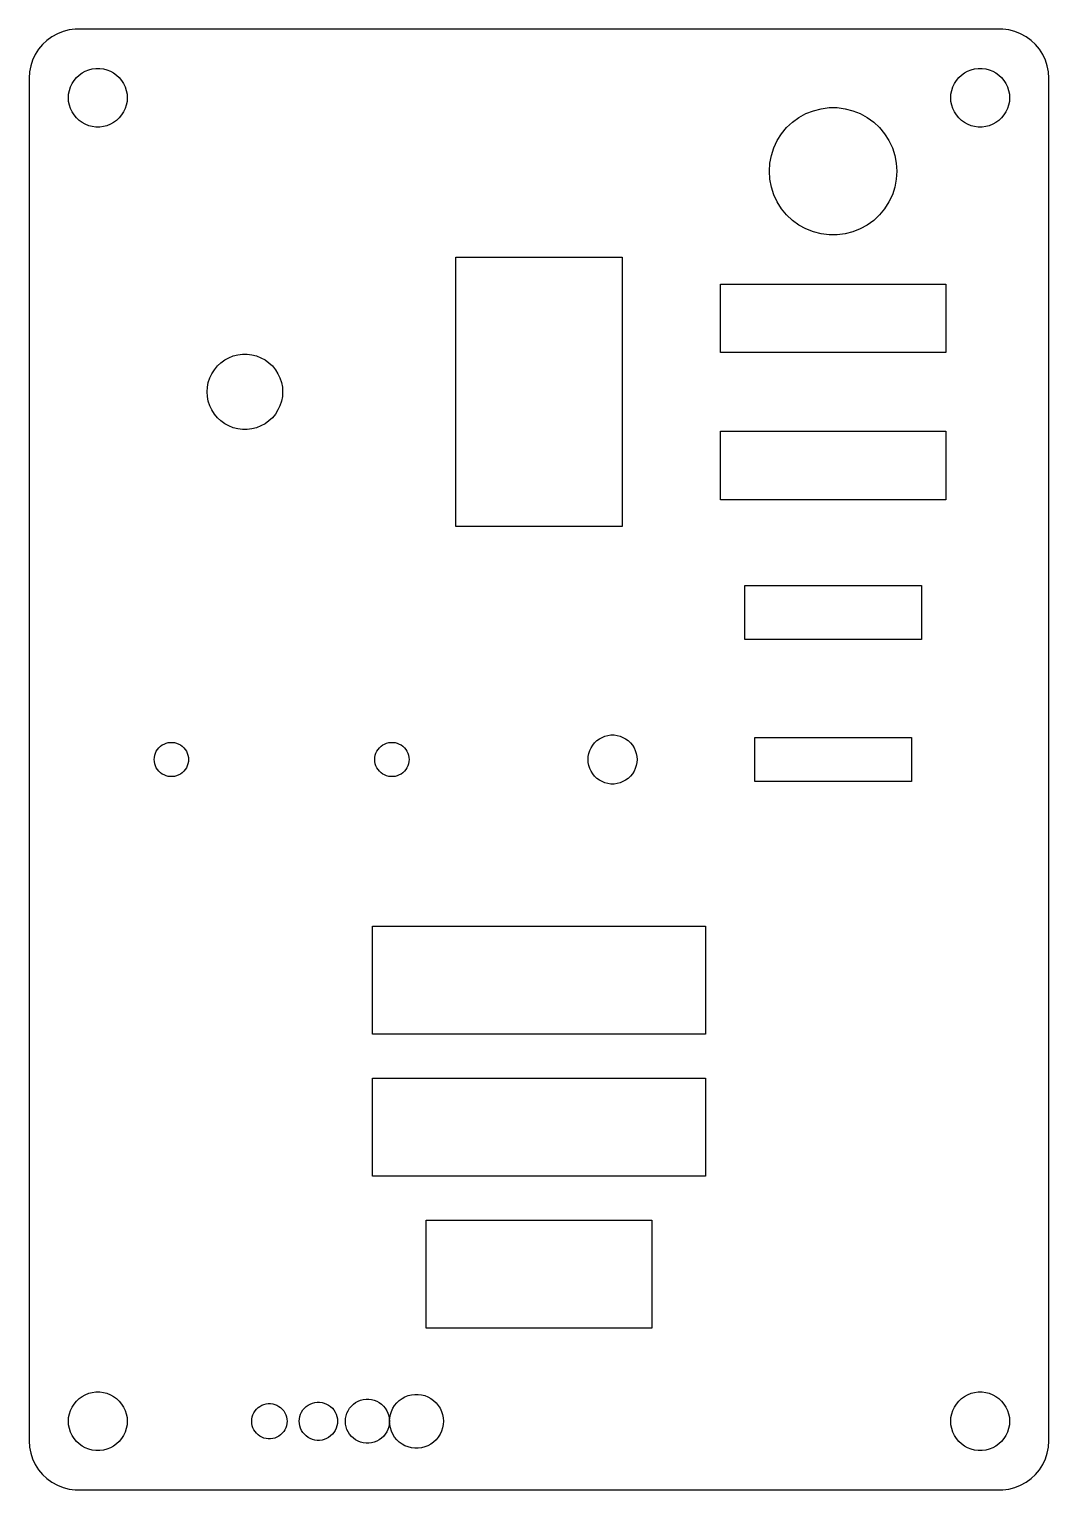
# Model space of a CAD drawing. Header units: metres. Extents: x -52 to 52, y -74 to 3413.
# Drawn here: x -52 to 52, y 1197.5 to 1346.5 of the extents above; entities that cross this region are included whole.
import ezdxf

# ---------------------------------------------------------------- set-up
doc = ezdxf.new("R2010")
doc.units = ezdxf.units.M

msp = doc.modelspace()

# ---------------------------------------------------------------- linework, layer by layer
for p, q in [((-50.1871, 1345.35), (-50.6448, 1344.92)), ((-49.6791, 1345.72), (-50.1871, 1345.35)), ((-49.1289, 1346.02), (-49.6791, 1345.72)), ((-48.5451, 1346.26), (-49.1289, 1346.02)), ((-47.9369, 1346.41), (-48.5451, 1346.26)), ((-47.3139, 1346.49), (-47.9369, 1346.41)), ((47.3139, 1346.49), (-47.3139, 1346.49)), ((47.9369, 1346.41), (47.3139, 1346.49)), ((48.5451, 1346.26), (47.9369, 1346.41)), ((49.1289, 1346.02), (48.5451, 1346.26)), ((49.6791, 1345.72), (49.1289, 1346.02)), ((50.1871, 1345.35), (49.6791, 1345.72)), ((50.6448, 1344.92), (50.1871, 1345.35)), ((-51.3815, 1343.91), (-51.6489, 1343.34)), ((-51.0451, 1344.44), (-51.3815, 1343.91)), ((-50.6448, 1344.92), (-51.0451, 1344.44)), ((51.0451, 1344.44), (50.6448, 1344.92)), ((51.3815, 1343.91), (51.0451, 1344.44)), ((51.6489, 1343.34), (51.3815, 1343.91)), ((-51.8429, 1342.74), (-51.9606, 1342.13)), ((-51.6489, 1343.34), (-51.8429, 1342.74)), ((-46.2773, 1342.21), (-45.927, 1342.35)), ((-45.927, 1342.35), (-45.5621, 1342.45)), ((-45.5621, 1342.45), (-45.1884, 1342.49)), ((-45.1884, 1342.49), (-44.8116, 1342.49)), ((-44.8116, 1342.49), (-44.4379, 1342.45)), ((-44.4379, 1342.45), (-44.0729, 1342.35)), ((-44.0729, 1342.35), (-43.7227, 1342.21)), ((43.7227, 1342.21), (44.0729, 1342.35)), ((44.0729, 1342.35), (44.4379, 1342.45)), ((44.4379, 1342.45), (44.8116, 1342.49)), ((44.8116, 1342.49), (45.1884, 1342.49)), ((45.1884, 1342.49), (45.5621, 1342.45)), ((45.5621, 1342.45), (45.927, 1342.35)), ((45.927, 1342.35), (46.2773, 1342.21)), ((51.8429, 1342.74), (51.6489, 1343.34)), ((51.9606, 1342.13), (51.8429, 1342.74)), ((-51.9606, 1342.13), (-52, 1341.5)), ((-52, 1341.5), (-52, 1202.5)), ((-47.7893, 1340.6), (-47.6289, 1340.95)), ((-47.6289, 1340.95), (-47.427, 1341.26)), ((-47.427, 1341.26), (-47.1869, 1341.55)), ((-47.1869, 1341.55), (-46.9123, 1341.81)), ((-46.9123, 1341.81), (-46.6075, 1342.03)), ((-46.6075, 1342.03), (-46.2773, 1342.21)), ((-43.7227, 1342.21), (-43.3925, 1342.03)), ((-43.3925, 1342.03), (-43.0877, 1341.81)), ((-43.0877, 1341.81), (-42.8131, 1341.55)), ((-42.8131, 1341.55), (-42.5729, 1341.26)), ((-42.5729, 1341.26), (-42.3711, 1340.95)), ((-42.3711, 1340.95), (-42.2107, 1340.6)), ((42.2107, 1340.6), (42.3711, 1340.95)), ((42.3711, 1340.95), (42.5729, 1341.26)), ((42.5729, 1341.26), (42.8131, 1341.55)), ((42.8131, 1341.55), (43.0877, 1341.81)), ((43.0877, 1341.81), (43.3925, 1342.03)), ((43.3925, 1342.03), (43.7227, 1342.21)), ((46.2773, 1342.21), (46.6075, 1342.03)), ((46.6075, 1342.03), (46.9123, 1341.81)), ((46.9123, 1341.81), (47.1869, 1341.55)), ((47.1869, 1341.55), (47.427, 1341.26)), ((47.427, 1341.26), (47.6289, 1340.95)), ((47.6289, 1340.95), (47.7893, 1340.6)), ((52, 1341.5), (51.9606, 1342.13)), ((52, 1202.5), (52, 1341.5)), ((-48, 1339.5), (-47.9763, 1339.88)), ((-47.9763, 1339.12), (-48, 1339.5)), ((-47.9763, 1339.88), (-47.9057, 1340.25)), ((-47.9057, 1340.25), (-47.7893, 1340.6)), ((-42.2107, 1340.6), (-42.0942, 1340.25)), ((-42.0942, 1340.25), (-42.0237, 1339.88)), ((-42.0237, 1339.88), (-42, 1339.5)), ((-42, 1339.5), (-42.0237, 1339.12)), ((42, 1339.5), (42.0237, 1339.88)), ((42.0237, 1339.12), (42, 1339.5)), ((42.0237, 1339.88), (42.0942, 1340.25)), ((42.0942, 1340.25), (42.2107, 1340.6)), ((47.7893, 1340.6), (47.9057, 1340.25)), ((47.9057, 1340.25), (47.9763, 1339.88)), ((47.9763, 1339.88), (48, 1339.5)), ((48, 1339.5), (47.9763, 1339.12)), ((-47.9057, 1338.75), (-47.9763, 1339.12)), ((-47.7893, 1338.4), (-47.9057, 1338.75)), ((-47.6289, 1338.05), (-47.7893, 1338.4)), ((-47.427, 1337.74), (-47.6289, 1338.05)), ((-42.3711, 1338.05), (-42.5729, 1337.74)), ((-42.2107, 1338.4), (-42.3711, 1338.05)), ((-42.0942, 1338.75), (-42.2107, 1338.4)), ((-42.0237, 1339.12), (-42.0942, 1338.75)), ((26.5171, 1337.49), (27.2324, 1337.88)), ((27.2324, 1337.88), (27.9914, 1338.18)), ((27.9914, 1338.18), (28.782, 1338.38)), ((28.782, 1338.38), (29.5919, 1338.49)), ((29.5919, 1338.49), (30.4081, 1338.49)), ((30.4081, 1338.49), (31.218, 1338.38)), ((31.218, 1338.38), (32.0086, 1338.18)), ((32.0086, 1338.18), (32.7676, 1337.88)), ((32.7676, 1337.88), (33.4829, 1337.49)), ((42.0942, 1338.75), (42.0237, 1339.12)), ((42.2107, 1338.4), (42.0942, 1338.75)), ((42.3711, 1338.05), (42.2107, 1338.4)), ((42.5729, 1337.74), (42.3711, 1338.05)), ((47.6289, 1338.05), (47.427, 1337.74)), ((47.7893, 1338.4), (47.6289, 1338.05)), ((47.9057, 1338.75), (47.7893, 1338.4)), ((47.9763, 1339.12), (47.9057, 1338.75)), ((-47.1869, 1337.45), (-47.427, 1337.74)), ((-46.9123, 1337.19), (-47.1869, 1337.45)), ((-46.6075, 1336.97), (-46.9123, 1337.19)), ((-46.2773, 1336.79), (-46.6075, 1336.97)), ((-45.927, 1336.65), (-46.2773, 1336.79)), ((-45.5621, 1336.55), (-45.927, 1336.65)), ((-45.1884, 1336.51), (-45.5621, 1336.55)), ((-44.8116, 1336.51), (-45.1884, 1336.51)), ((-44.4379, 1336.55), (-44.8116, 1336.51)), ((-44.0729, 1336.65), (-44.4379, 1336.55)), ((-43.7227, 1336.79), (-44.0729, 1336.65)), ((-43.3925, 1336.97), (-43.7227, 1336.79)), ((-43.0877, 1337.19), (-43.3925, 1336.97)), ((-42.8131, 1337.45), (-43.0877, 1337.19)), ((-42.5729, 1337.74), (-42.8131, 1337.45)), ((24.7414, 1335.82), (25.2617, 1336.45)), ((25.2617, 1336.45), (25.8567, 1337.01)), ((25.8567, 1337.01), (26.5171, 1337.49)), ((33.4829, 1337.49), (34.1432, 1337.01)), ((34.1432, 1337.01), (34.7383, 1336.45)), ((34.7383, 1336.45), (35.2586, 1335.82)), ((42.8131, 1337.45), (42.5729, 1337.74)), ((43.0877, 1337.19), (42.8131, 1337.45)), ((43.3925, 1336.97), (43.0877, 1337.19)), ((43.7227, 1336.79), (43.3925, 1336.97)), ((44.0729, 1336.65), (43.7227, 1336.79)), ((44.4379, 1336.55), (44.0729, 1336.65)), ((44.8116, 1336.51), (44.4379, 1336.55)), ((45.1884, 1336.51), (44.8116, 1336.51)), ((45.5621, 1336.55), (45.1884, 1336.51)), ((45.927, 1336.65), (45.5621, 1336.55)), ((46.2773, 1336.79), (45.927, 1336.65)), ((46.6075, 1336.97), (46.2773, 1336.79)), ((46.9123, 1337.19), (46.6075, 1336.97)), ((47.1869, 1337.45), (46.9123, 1337.19)), ((47.427, 1337.74), (47.1869, 1337.45)), ((23.9565, 1334.39), (24.304, 1335.13)), ((24.304, 1335.13), (24.7414, 1335.82)), ((35.2586, 1335.82), (35.696, 1335.13)), ((35.696, 1335.13), (36.0435, 1334.39)), ((23.5513, 1332.81), (23.7042, 1333.62)), ((23.7042, 1333.62), (23.9565, 1334.39)), ((36.0435, 1334.39), (36.2958, 1333.62)), ((36.2958, 1333.62), (36.4487, 1332.81)), ((23.5, 1332), (23.5513, 1332.81)), ((23.5513, 1331.19), (23.5, 1332)), ((36.4487, 1332.81), (36.5, 1332)), ((36.5, 1332), (36.4487, 1331.19)), ((23.7042, 1330.38), (23.5513, 1331.19)), ((36.4487, 1331.19), (36.2958, 1330.38)), ((23.9565, 1329.61), (23.7042, 1330.38)), ((24.304, 1328.87), (23.9565, 1329.61)), ((36.0435, 1329.61), (35.696, 1328.87)), ((36.2958, 1330.38), (36.0435, 1329.61)), ((24.7414, 1328.18), (24.304, 1328.87)), ((25.2617, 1327.55), (24.7414, 1328.18)), ((25.8567, 1326.99), (25.2617, 1327.55)), ((34.7383, 1327.55), (34.1432, 1326.99)), ((35.2586, 1328.18), (34.7383, 1327.55)), ((35.696, 1328.87), (35.2586, 1328.18)), ((26.5171, 1326.51), (25.8567, 1326.99)), ((27.2324, 1326.12), (26.5171, 1326.51)), ((27.9914, 1325.82), (27.2324, 1326.12)), ((32.7676, 1326.12), (32.0086, 1325.82)), ((33.4829, 1326.51), (32.7676, 1326.12)), ((34.1432, 1326.99), (33.4829, 1326.51)), ((28.782, 1325.62), (27.9914, 1325.82)), ((29.5919, 1325.51), (28.782, 1325.62)), ((30.4081, 1325.51), (29.5919, 1325.51)), ((31.218, 1325.62), (30.4081, 1325.51)), ((32.0086, 1325.82), (31.218, 1325.62)), ((-8.5, 1295.75), (-8.5, 1323.25)), ((-8.5, 1323.25), (8.5, 1323.25)), ((8.5, 1323.25), (8.5, 1295.75)), ((18.5, 1313.5), (18.5, 1320.5)), ((18.5, 1320.5), (41.5, 1320.5)), ((41.5, 1320.5), (41.5, 1313.5)), ((-32.4541, 1312.47), (-32.0629, 1312.75)), ((-32.0629, 1312.75), (-31.6392, 1312.98)), ((-31.6392, 1312.98), (-31.1897, 1313.16)), ((-31.1897, 1313.16), (-30.7214, 1313.28)), ((-30.7214, 1313.28), (-30.2417, 1313.34)), ((-30.2417, 1313.34), (-29.7583, 1313.34)), ((-29.7583, 1313.34), (-29.2786, 1313.28)), ((-29.2786, 1313.28), (-28.8103, 1313.16)), ((-28.8103, 1313.16), (-28.3607, 1312.98)), ((-28.3607, 1312.98), (-27.9371, 1312.75)), ((-27.9371, 1312.75), (-27.5459, 1312.47)), ((41.5, 1313.5), (18.5, 1313.5)), ((-33.5796, 1310.92), (-33.3738, 1311.35)), ((-33.3738, 1311.35), (-33.1147, 1311.76)), ((-33.1147, 1311.76), (-32.8065, 1312.14)), ((-32.8065, 1312.14), (-32.4541, 1312.47)), ((-27.5459, 1312.47), (-27.1935, 1312.14)), ((-27.1935, 1312.14), (-26.8853, 1311.76)), ((-26.8853, 1311.76), (-26.6262, 1311.35)), ((-26.6262, 1311.35), (-26.4203, 1310.92)), ((-33.85, 1309.5), (-33.8196, 1309.98)), ((-33.8196, 1309.98), (-33.729, 1310.46)), ((-33.729, 1310.46), (-33.5796, 1310.92)), ((-26.4203, 1310.92), (-26.271, 1310.46)), ((-26.271, 1310.46), (-26.1804, 1309.98)), ((-26.1804, 1309.98), (-26.15, 1309.5)), ((-33.8196, 1309.02), (-33.85, 1309.5)), ((-33.729, 1308.54), (-33.8196, 1309.02)), ((-33.5796, 1308.08), (-33.729, 1308.54)), ((-33.3738, 1307.65), (-33.5796, 1308.08)), ((-26.4203, 1308.08), (-26.6262, 1307.65)), ((-26.271, 1308.54), (-26.4203, 1308.08)), ((-26.1804, 1309.02), (-26.271, 1308.54)), ((-26.15, 1309.5), (-26.1804, 1309.02)), ((-33.1147, 1307.24), (-33.3738, 1307.65)), ((-32.8065, 1306.86), (-33.1147, 1307.24)), ((-32.4541, 1306.53), (-32.8065, 1306.86)), ((-27.1935, 1306.86), (-27.5459, 1306.53)), ((-26.8853, 1307.24), (-27.1935, 1306.86)), ((-26.6262, 1307.65), (-26.8853, 1307.24)), ((-32.0629, 1306.25), (-32.4541, 1306.53)), ((-31.6392, 1306.02), (-32.0629, 1306.25)), ((-31.1897, 1305.84), (-31.6392, 1306.02)), ((-30.7214, 1305.72), (-31.1897, 1305.84)), ((-30.2417, 1305.66), (-30.7214, 1305.72)), ((-29.7583, 1305.66), (-30.2417, 1305.66)), ((-29.2786, 1305.72), (-29.7583, 1305.66)), ((-28.8103, 1305.84), (-29.2786, 1305.72)), ((-28.3607, 1306.02), (-28.8103, 1305.84)), ((-27.9371, 1306.25), (-28.3607, 1306.02)), ((-27.5459, 1306.53), (-27.9371, 1306.25)), ((18.5, 1298.5), (18.5, 1305.5)), ((18.5, 1305.5), (41.5, 1305.5)), ((41.5, 1305.5), (41.5, 1298.5)), ((41.5, 1298.5), (18.5, 1298.5)), ((8.5, 1295.75), (-8.5, 1295.75)), ((21, 1284.25), (21, 1289.75)), ((21, 1289.75), (39, 1289.75)), ((39, 1289.75), (39, 1284.25)), ((39, 1284.25), (21, 1284.25)), ((5.67757, 1273.71), (5.90643, 1273.93)), ((5.90643, 1273.93), (6.16043, 1274.11)), ((6.16043, 1274.11), (6.43555, 1274.26)), ((6.43555, 1274.26), (6.72745, 1274.38)), ((6.72745, 1274.38), (7.03154, 1274.46)), ((7.03154, 1274.46), (7.34302, 1274.5)), ((7.34302, 1274.5), (7.65697, 1274.5)), ((7.65697, 1274.5), (7.96844, 1274.46)), ((7.96844, 1274.46), (8.27254, 1274.38)), ((8.27254, 1274.38), (8.56444, 1274.26)), ((8.56444, 1274.26), (8.83955, 1274.11)), ((8.83955, 1274.11), (9.09355, 1273.93)), ((9.09355, 1273.93), (9.32242, 1273.71)), ((22, 1269.75), (22, 1274.25)), ((22, 1274.25), (38, 1274.25)), ((38, 1274.25), (38, 1269.75)), ((-39.2362, 1272.22), (-39.195, 1272.44)), ((-39.195, 1272.44), (-39.1271, 1272.64)), ((-39.1271, 1272.64), (-39.0335, 1272.84)), ((-39.0335, 1272.84), (-38.9158, 1273.03)), ((-38.9158, 1273.03), (-38.7757, 1273.2)), ((-38.7757, 1273.2), (-38.6155, 1273.35)), ((-38.6155, 1273.35), (-38.4377, 1273.48)), ((-38.4377, 1273.48), (-38.2451, 1273.58)), ((-38.2451, 1273.58), (-38.0408, 1273.66)), ((-38.0408, 1273.66), (-37.8279, 1273.72)), ((-37.8279, 1273.72), (-37.6099, 1273.75)), ((-37.6099, 1273.75), (-37.3901, 1273.75)), ((-37.3901, 1273.75), (-37.1721, 1273.72)), ((-37.1721, 1273.72), (-36.9592, 1273.66)), ((-36.9592, 1273.66), (-36.7549, 1273.58)), ((-36.7549, 1273.58), (-36.5623, 1273.48)), ((-36.5623, 1273.48), (-36.3845, 1273.35)), ((-36.3845, 1273.35), (-36.2243, 1273.2)), ((-36.2243, 1273.2), (-36.0842, 1273.03)), ((-36.0842, 1273.03), (-35.9665, 1272.84)), ((-35.9665, 1272.84), (-35.8729, 1272.64)), ((-35.8729, 1272.64), (-35.805, 1272.44)), ((-35.805, 1272.44), (-35.7638, 1272.22)), ((-16.7362, 1272.22), (-16.695, 1272.44)), ((-16.695, 1272.44), (-16.6271, 1272.64)), ((-16.6271, 1272.64), (-16.5335, 1272.84)), ((-16.5335, 1272.84), (-16.4158, 1273.03)), ((-16.4158, 1273.03), (-16.2757, 1273.2)), ((-16.2757, 1273.2), (-16.1155, 1273.35)), ((-16.1155, 1273.35), (-15.9377, 1273.48)), ((-15.9377, 1273.48), (-15.7451, 1273.58)), ((-15.7451, 1273.58), (-15.5408, 1273.66)), ((-15.5408, 1273.66), (-15.3279, 1273.72)), ((-15.3279, 1273.72), (-15.1099, 1273.75)), ((-15.1099, 1273.75), (-14.8901, 1273.75)), ((-14.8901, 1273.75), (-14.6721, 1273.72)), ((-14.6721, 1273.72), (-14.4592, 1273.66)), ((-14.4592, 1273.66), (-14.2549, 1273.58)), ((-14.2549, 1273.58), (-14.0623, 1273.48)), ((-14.0623, 1273.48), (-13.8845, 1273.35)), ((-13.8845, 1273.35), (-13.7243, 1273.2)), ((-13.7243, 1273.2), (-13.5842, 1273.03)), ((-13.5842, 1273.03), (-13.4665, 1272.84)), ((-13.4665, 1272.84), (-13.3729, 1272.64)), ((-13.3729, 1272.64), (-13.305, 1272.44)), ((-13.305, 1272.44), (-13.2638, 1272.22)), ((5, 1272), (5.0197, 1272.31)), ((5.0197, 1272.31), (5.07854, 1272.62)), ((5.07854, 1272.62), (5.17555, 1272.92)), ((5.17555, 1272.92), (5.30922, 1273.2)), ((5.30922, 1273.2), (5.47745, 1273.47)), ((5.47745, 1273.47), (5.67757, 1273.71)), ((9.32242, 1273.71), (9.52254, 1273.47)), ((9.52254, 1273.47), (9.69077, 1273.2)), ((9.69077, 1273.2), (9.82443, 1272.92)), ((9.82443, 1272.92), (9.92145, 1272.62)), ((9.92145, 1272.62), (9.98029, 1272.31)), ((9.98029, 1272.31), (10, 1272)), ((-39.25, 1272), (-39.2362, 1272.22)), ((-39.2362, 1271.78), (-39.25, 1272)), ((-39.195, 1271.56), (-39.2362, 1271.78)), ((-39.1271, 1271.36), (-39.195, 1271.56)), ((-39.0335, 1271.16), (-39.1271, 1271.36)), ((-38.9158, 1270.97), (-39.0335, 1271.16)), ((-38.7757, 1270.8), (-38.9158, 1270.97)), ((-38.6155, 1270.65), (-38.7757, 1270.8)), ((-36.2243, 1270.8), (-36.3845, 1270.65)), ((-36.0842, 1270.97), (-36.2243, 1270.8)), ((-35.9665, 1271.16), (-36.0842, 1270.97)), ((-35.8729, 1271.36), (-35.9665, 1271.16)), ((-35.805, 1271.56), (-35.8729, 1271.36)), ((-35.7638, 1271.78), (-35.805, 1271.56)), ((-35.7638, 1272.22), (-35.75, 1272)), ((-35.75, 1272), (-35.7638, 1271.78)), ((-16.75, 1272), (-16.7362, 1272.22)), ((-16.7362, 1271.78), (-16.75, 1272)), ((-16.695, 1271.56), (-16.7362, 1271.78)), ((-16.6271, 1271.36), (-16.695, 1271.56)), ((-16.5335, 1271.16), (-16.6271, 1271.36)), ((-16.4158, 1270.97), (-16.5335, 1271.16)), ((-16.2757, 1270.8), (-16.4158, 1270.97)), ((-16.1155, 1270.65), (-16.2757, 1270.8)), ((-13.7243, 1270.8), (-13.8845, 1270.65)), ((-13.5842, 1270.97), (-13.7243, 1270.8)), ((-13.4665, 1271.16), (-13.5842, 1270.97)), ((-13.3729, 1271.36), (-13.4665, 1271.16)), ((-13.305, 1271.56), (-13.3729, 1271.36)), ((-13.2638, 1271.78), (-13.305, 1271.56)), ((-13.2638, 1272.22), (-13.25, 1272)), ((-13.25, 1272), (-13.2638, 1271.78)), ((5.0197, 1271.69), (5, 1272)), ((5.07854, 1271.38), (5.0197, 1271.69)), ((5.17555, 1271.08), (5.07854, 1271.38)), ((5.30922, 1270.8), (5.17555, 1271.08)), ((5.47745, 1270.53), (5.30922, 1270.8)), ((9.69077, 1270.8), (9.52254, 1270.53)), ((9.82443, 1271.08), (9.69077, 1270.8)), ((9.92145, 1271.38), (9.82443, 1271.08)), ((9.98029, 1271.69), (9.92145, 1271.38)), ((10, 1272), (9.98029, 1271.69)), ((-38.4377, 1270.52), (-38.6155, 1270.65)), ((-38.2451, 1270.42), (-38.4377, 1270.52)), ((-38.0408, 1270.34), (-38.2451, 1270.42)), ((-37.8279, 1270.28), (-38.0408, 1270.34)), ((-37.6099, 1270.25), (-37.8279, 1270.28)), ((-37.3901, 1270.25), (-37.6099, 1270.25)), ((-37.1721, 1270.28), (-37.3901, 1270.25)), ((-36.9592, 1270.34), (-37.1721, 1270.28)), ((-36.7549, 1270.42), (-36.9592, 1270.34)), ((-36.5623, 1270.52), (-36.7549, 1270.42)), ((-36.3845, 1270.65), (-36.5623, 1270.52)), ((-15.9377, 1270.52), (-16.1155, 1270.65)), ((-15.7451, 1270.42), (-15.9377, 1270.52)), ((-15.5408, 1270.34), (-15.7451, 1270.42)), ((-15.3279, 1270.28), (-15.5408, 1270.34)), ((-15.1099, 1270.25), (-15.3279, 1270.28)), ((-14.8901, 1270.25), (-15.1099, 1270.25)), ((-14.6721, 1270.28), (-14.8901, 1270.25)), ((-14.4592, 1270.34), (-14.6721, 1270.28)), ((-14.2549, 1270.42), (-14.4592, 1270.34)), ((-14.0623, 1270.52), (-14.2549, 1270.42)), ((-13.8845, 1270.65), (-14.0623, 1270.52)), ((5.67757, 1270.29), (5.47745, 1270.53)), ((5.90643, 1270.07), (5.67757, 1270.29)), ((6.16043, 1269.89), (5.90643, 1270.07)), ((6.43555, 1269.74), (6.16043, 1269.89)), ((6.72745, 1269.62), (6.43555, 1269.74)), ((7.03154, 1269.54), (6.72745, 1269.62)), ((7.34302, 1269.5), (7.03154, 1269.54)), ((7.65697, 1269.5), (7.34302, 1269.5)), ((7.96844, 1269.54), (7.65697, 1269.5)), ((8.27254, 1269.62), (7.96844, 1269.54)), ((8.56444, 1269.74), (8.27254, 1269.62)), ((8.83955, 1269.89), (8.56444, 1269.74)), ((9.09355, 1270.07), (8.83955, 1269.89)), ((9.32242, 1270.29), (9.09355, 1270.07)), ((9.52254, 1270.53), (9.32242, 1270.29)), ((38, 1269.75), (22, 1269.75)), ((-17, 1244), (-17, 1255)), ((-17, 1255), (17, 1255)), ((17, 1255), (17, 1244)), ((17, 1244), (-17, 1244)), ((-17, 1229.5), (-17, 1239.5)), ((-17, 1239.5), (17, 1239.5)), ((17, 1239.5), (17, 1229.5)), ((17, 1229.5), (-17, 1229.5)), ((-11.5, 1214), (-11.5, 1225)), ((-11.5, 1225), (11.5, 1225)), ((11.5, 1225), (11.5, 1214)), ((11.5, 1214), (-11.5, 1214)), ((-47.1869, 1206.55), (-46.9123, 1206.81)), ((-46.9123, 1206.81), (-46.6075, 1207.03)), ((-46.6075, 1207.03), (-46.2773, 1207.21)), ((-46.2773, 1207.21), (-45.927, 1207.35)), ((-45.927, 1207.35), (-45.5621, 1207.45)), ((-45.5621, 1207.45), (-45.1884, 1207.49)), ((-45.1884, 1207.49), (-44.8116, 1207.49)), ((-44.8116, 1207.49), (-44.4379, 1207.45)), ((-44.4379, 1207.45), (-44.0729, 1207.35)), ((-44.0729, 1207.35), (-43.7227, 1207.21)), ((-43.7227, 1207.21), (-43.3925, 1207.03)), ((-43.3925, 1207.03), (-43.0877, 1206.81)), ((-43.0877, 1206.81), (-42.8131, 1206.55)), ((-17.9216, 1206.71), (-17.6413, 1206.75)), ((-17.6413, 1206.75), (-17.3587, 1206.75)), ((-17.3587, 1206.75), (-17.0784, 1206.71)), ((-14.2529, 1206.62), (-13.9735, 1206.82)), ((-13.9735, 1206.82), (-13.6709, 1206.99)), ((-13.6709, 1206.99), (-13.3498, 1207.12)), ((-13.3498, 1207.12), (-13.0153, 1207.2)), ((-13.0153, 1207.2), (-12.6727, 1207.24)), ((-12.6727, 1207.24), (-12.3273, 1207.24)), ((-12.3273, 1207.24), (-11.9847, 1207.2)), ((-11.9847, 1207.2), (-11.6502, 1207.12)), ((-11.6502, 1207.12), (-11.3291, 1206.99)), ((-11.3291, 1206.99), (-11.0265, 1206.82)), ((-11.0265, 1206.82), (-10.7471, 1206.62)), ((42.8131, 1206.55), (43.0877, 1206.81)), ((43.0877, 1206.81), (43.3925, 1207.03)), ((43.3925, 1207.03), (43.7227, 1207.21)), ((43.7227, 1207.21), (44.0729, 1207.35)), ((44.0729, 1207.35), (44.4379, 1207.45)), ((44.4379, 1207.45), (44.8116, 1207.49)), ((44.8116, 1207.49), (45.1884, 1207.49)), ((45.1884, 1207.49), (45.5621, 1207.45)), ((45.5621, 1207.45), (45.927, 1207.35)), ((45.927, 1207.35), (46.2773, 1207.21)), ((46.2773, 1207.21), (46.6075, 1207.03)), ((46.6075, 1207.03), (46.9123, 1206.81)), ((46.9123, 1206.81), (47.1869, 1206.55)), ((-47.9763, 1204.88), (-47.9057, 1205.25)), ((-47.9057, 1205.25), (-47.7893, 1205.6)), ((-47.7893, 1205.6), (-47.6289, 1205.95)), ((-47.6289, 1205.95), (-47.427, 1206.26)), ((-47.427, 1206.26), (-47.1869, 1206.55)), ((-42.8131, 1206.55), (-42.5729, 1206.26)), ((-42.5729, 1206.26), (-42.3711, 1205.95)), ((-42.3711, 1205.95), (-42.2107, 1205.6)), ((-42.2107, 1205.6), (-42.0942, 1205.25)), ((-42.0942, 1205.25), (-42.0237, 1204.88)), ((-29.1736, 1205.16), (-29.0773, 1205.37)), ((-29.0773, 1205.37), (-28.9562, 1205.56)), ((-28.9562, 1205.56), (-28.8121, 1205.73)), ((-28.8121, 1205.73), (-28.6474, 1205.89)), ((-28.6474, 1205.89), (-28.4645, 1206.02)), ((-28.4645, 1206.02), (-28.2664, 1206.13)), ((-28.2664, 1206.13), (-28.0562, 1206.21)), ((-28.0562, 1206.21), (-27.8373, 1206.27)), ((-27.8373, 1206.27), (-27.613, 1206.3)), ((-27.613, 1206.3), (-27.387, 1206.3)), ((-27.387, 1206.3), (-27.1627, 1206.27)), ((-27.1627, 1206.27), (-26.9438, 1206.21)), ((-26.9438, 1206.21), (-26.7336, 1206.13)), ((-26.7336, 1206.13), (-26.5355, 1206.02)), ((-26.5355, 1206.02), (-26.3526, 1205.89)), ((-26.3526, 1205.89), (-26.1879, 1205.73)), ((-26.1879, 1205.73), (-26.0438, 1205.56)), ((-26.0438, 1205.56), (-25.9226, 1205.37)), ((-25.9226, 1205.37), (-25.8264, 1205.16)), ((-24.3131, 1205.22), (-24.2088, 1205.44)), ((-24.2088, 1205.44), (-24.0776, 1205.65)), ((-24.0776, 1205.65), (-23.9215, 1205.83)), ((-23.9215, 1205.83), (-23.743, 1206)), ((-23.743, 1206), (-23.5449, 1206.15)), ((-23.5449, 1206.15), (-23.3303, 1206.26)), ((-23.3303, 1206.26), (-23.1026, 1206.35)), ((-23.1026, 1206.35), (-22.8654, 1206.42)), ((-22.8654, 1206.42), (-22.6224, 1206.45)), ((-22.6224, 1206.45), (-22.3775, 1206.45)), ((-22.3775, 1206.45), (-22.1346, 1206.42)), ((-22.1346, 1206.42), (-21.8974, 1206.35)), ((-21.8974, 1206.35), (-21.6697, 1206.26)), ((-21.6697, 1206.26), (-21.4551, 1206.15)), ((-21.4551, 1206.15), (-21.257, 1206)), ((-21.257, 1206), (-21.0785, 1205.83)), ((-21.0785, 1205.83), (-20.9224, 1205.65)), ((-20.9224, 1205.65), (-20.7912, 1205.44)), ((-20.7912, 1205.44), (-20.6869, 1205.22)), ((-19.6793, 1205.06), (-19.592, 1205.33)), ((-19.592, 1205.33), (-19.4717, 1205.58)), ((-19.4717, 1205.58), (-19.3203, 1205.82)), ((-19.3203, 1205.82), (-19.1402, 1206.04)), ((-19.1402, 1206.04), (-18.9342, 1206.23)), ((-18.9342, 1206.23), (-18.7056, 1206.4)), ((-18.7056, 1206.4), (-18.458, 1206.54)), ((-18.458, 1206.54), (-18.1953, 1206.64)), ((-18.1953, 1206.64), (-17.9216, 1206.71)), ((-17.0784, 1206.71), (-16.8047, 1206.64)), ((-16.8047, 1206.64), (-16.542, 1206.54)), ((-16.542, 1206.54), (-16.2944, 1206.4)), ((-16.2944, 1206.4), (-16.0658, 1206.23)), ((-16.0658, 1206.23), (-15.8598, 1206.04)), ((-15.8598, 1206.04), (-15.6797, 1205.82)), ((-15.6797, 1205.82), (-15.5283, 1205.58)), ((-15.5283, 1205.58), (-15.408, 1205.33)), ((-15.408, 1205.33), (-15.3207, 1205.06)), ((-15.1636, 1205.18), (-15.0569, 1205.51)), ((-15.0569, 1205.51), (-14.9098, 1205.82)), ((-14.9098, 1205.82), (-14.7248, 1206.12)), ((-14.7248, 1206.12), (-14.5047, 1206.38)), ((-14.5047, 1206.38), (-14.2529, 1206.62)), ((-10.7471, 1206.62), (-10.4953, 1206.38)), ((-10.4953, 1206.38), (-10.2752, 1206.12)), ((-10.2752, 1206.12), (-10.0901, 1205.82)), ((-10.0901, 1205.82), (-9.9431, 1205.51)), ((-9.9431, 1205.51), (-9.8364, 1205.18)), ((42.0237, 1204.88), (42.0942, 1205.25)), ((42.0942, 1205.25), (42.2107, 1205.6)), ((42.2107, 1205.6), (42.3711, 1205.95)), ((42.3711, 1205.95), (42.5729, 1206.26)), ((42.5729, 1206.26), (42.8131, 1206.55)), ((47.1869, 1206.55), (47.427, 1206.26)), ((47.427, 1206.26), (47.6289, 1205.95)), ((47.6289, 1205.95), (47.7893, 1205.6)), ((47.7893, 1205.6), (47.9057, 1205.25)), ((47.9057, 1205.25), (47.9763, 1204.88)), ((-48, 1204.5), (-47.9763, 1204.88)), ((-47.9763, 1204.12), (-48, 1204.5)), ((-47.9057, 1203.75), (-47.9763, 1204.12)), ((-42.0237, 1204.12), (-42.0942, 1203.75)), ((-42.0237, 1204.88), (-42, 1204.5)), ((-42, 1204.5), (-42.0237, 1204.12)), ((-29.3, 1204.5), (-29.2858, 1204.73)), ((-29.2858, 1204.27), (-29.3, 1204.5)), ((-29.2858, 1204.73), (-29.2434, 1204.95)), ((-29.2434, 1204.05), (-29.2858, 1204.27)), ((-29.2434, 1204.95), (-29.1736, 1205.16)), ((-29.1736, 1203.84), (-29.2434, 1204.05)), ((-29.0773, 1203.63), (-29.1736, 1203.84)), ((-25.8264, 1203.84), (-25.9226, 1203.63)), ((-25.8264, 1205.16), (-25.7565, 1204.95)), ((-25.7565, 1204.05), (-25.8264, 1203.84)), ((-25.7565, 1204.95), (-25.7142, 1204.73)), ((-25.7142, 1204.27), (-25.7565, 1204.05)), ((-25.7142, 1204.73), (-25.7, 1204.5)), ((-25.7, 1204.5), (-25.7142, 1204.27)), ((-24.45, 1204.5), (-24.4346, 1204.74)), ((-24.4346, 1204.26), (-24.45, 1204.5)), ((-24.4346, 1204.74), (-24.3887, 1204.98)), ((-24.3887, 1204.02), (-24.4346, 1204.26)), ((-24.3887, 1204.98), (-24.3131, 1205.22)), ((-24.3131, 1203.78), (-24.3887, 1204.02)), ((-24.2088, 1203.56), (-24.3131, 1203.78)), ((-20.6869, 1203.78), (-20.7912, 1203.56)), ((-20.6869, 1205.22), (-20.6113, 1204.98)), ((-20.6113, 1204.02), (-20.6869, 1203.78)), ((-20.6113, 1204.98), (-20.5654, 1204.74)), ((-20.5654, 1204.26), (-20.6113, 1204.02)), ((-20.5654, 1204.74), (-20.55, 1204.5)), ((-20.55, 1204.5), (-20.5654, 1204.26)), ((-19.75, 1204.5), (-19.7323, 1204.78)), ((-19.7323, 1204.22), (-19.75, 1204.5)), ((-19.7323, 1204.78), (-19.6793, 1205.06)), ((-19.6793, 1203.94), (-19.7323, 1204.22)), ((-19.592, 1203.67), (-19.6793, 1203.94)), ((-15.3207, 1203.94), (-15.408, 1203.67)), ((-15.3207, 1205.06), (-15.2677, 1204.78)), ((-15.2677, 1204.22), (-15.3207, 1203.94)), ((-15.2677, 1204.78), (-15.25, 1204.5)), ((-15.25, 1204.5), (-15.2677, 1204.22)), ((-15.25, 1204.5), (-15.2283, 1204.84)), ((-15.2283, 1204.16), (-15.25, 1204.5)), ((-15.2283, 1204.84), (-15.1636, 1205.18)), ((-15.1636, 1203.82), (-15.2283, 1204.16)), ((-15.0569, 1203.49), (-15.1636, 1203.82)), ((-9.8364, 1203.82), (-9.9431, 1203.49)), ((-9.8364, 1205.18), (-9.77168, 1204.84)), ((-9.77168, 1204.16), (-9.8364, 1203.82)), ((-9.77168, 1204.84), (-9.75, 1204.5)), ((-9.75, 1204.5), (-9.77168, 1204.16)), ((42, 1204.5), (42.0237, 1204.88)), ((42.0237, 1204.12), (42, 1204.5)), ((42.0942, 1203.75), (42.0237, 1204.12)), ((47.9763, 1204.12), (47.9057, 1203.75)), ((47.9763, 1204.88), (48, 1204.5)), ((48, 1204.5), (47.9763, 1204.12)), ((-52, 1202.5), (-51.9606, 1201.87)), ((-47.7893, 1203.4), (-47.9057, 1203.75)), ((-47.6289, 1203.05), (-47.7893, 1203.4)), ((-47.427, 1202.74), (-47.6289, 1203.05)), ((-47.1869, 1202.45), (-47.427, 1202.74)), ((-46.9123, 1202.19), (-47.1869, 1202.45)), ((-42.8131, 1202.45), (-43.0877, 1202.19)), ((-42.5729, 1202.74), (-42.8131, 1202.45)), ((-42.3711, 1203.05), (-42.5729, 1202.74)), ((-42.2107, 1203.4), (-42.3711, 1203.05)), ((-42.0942, 1203.75), (-42.2107, 1203.4)), ((-28.9562, 1203.44), (-29.0773, 1203.63)), ((-28.8121, 1203.27), (-28.9562, 1203.44)), ((-28.6474, 1203.11), (-28.8121, 1203.27)), ((-28.4645, 1202.98), (-28.6474, 1203.11)), ((-28.2664, 1202.87), (-28.4645, 1202.98)), ((-28.0562, 1202.79), (-28.2664, 1202.87)), ((-27.8373, 1202.73), (-28.0562, 1202.79)), ((-27.613, 1202.7), (-27.8373, 1202.73)), ((-27.387, 1202.7), (-27.613, 1202.7)), ((-27.1627, 1202.73), (-27.387, 1202.7)), ((-26.9438, 1202.79), (-27.1627, 1202.73)), ((-26.7336, 1202.87), (-26.9438, 1202.79)), ((-26.5355, 1202.98), (-26.7336, 1202.87)), ((-26.3526, 1203.11), (-26.5355, 1202.98)), ((-26.1879, 1203.27), (-26.3526, 1203.11)), ((-26.0438, 1203.44), (-26.1879, 1203.27)), ((-25.9226, 1203.63), (-26.0438, 1203.44)), ((-24.0776, 1203.35), (-24.2088, 1203.56)), ((-23.9215, 1203.17), (-24.0776, 1203.35)), ((-23.743, 1203), (-23.9215, 1203.17)), ((-23.5449, 1202.85), (-23.743, 1203)), ((-23.3303, 1202.74), (-23.5449, 1202.85)), ((-23.1026, 1202.65), (-23.3303, 1202.74)), ((-22.8654, 1202.58), (-23.1026, 1202.65)), ((-22.6224, 1202.55), (-22.8654, 1202.58)), ((-22.3775, 1202.55), (-22.6224, 1202.55)), ((-22.1346, 1202.58), (-22.3775, 1202.55)), ((-21.8974, 1202.65), (-22.1346, 1202.58)), ((-21.6697, 1202.74), (-21.8974, 1202.65)), ((-21.4551, 1202.85), (-21.6697, 1202.74)), ((-21.257, 1203), (-21.4551, 1202.85)), ((-21.0785, 1203.17), (-21.257, 1203)), ((-20.9224, 1203.35), (-21.0785, 1203.17)), ((-20.7912, 1203.56), (-20.9224, 1203.35)), ((-19.4717, 1203.42), (-19.592, 1203.67)), ((-19.3203, 1203.18), (-19.4717, 1203.42)), ((-19.1402, 1202.96), (-19.3203, 1203.18)), ((-18.9342, 1202.77), (-19.1402, 1202.96)), ((-18.7056, 1202.6), (-18.9342, 1202.77)), ((-18.458, 1202.46), (-18.7056, 1202.6)), ((-18.1953, 1202.36), (-18.458, 1202.46)), ((-17.9216, 1202.29), (-18.1953, 1202.36)), ((-17.6413, 1202.25), (-17.9216, 1202.29)), ((-17.0784, 1202.29), (-17.3587, 1202.25)), ((-16.8047, 1202.36), (-17.0784, 1202.29)), ((-16.542, 1202.46), (-16.8047, 1202.36)), ((-16.2944, 1202.6), (-16.542, 1202.46)), ((-16.0658, 1202.77), (-16.2944, 1202.6)), ((-15.8598, 1202.96), (-16.0658, 1202.77)), ((-15.6797, 1203.18), (-15.8598, 1202.96)), ((-15.5283, 1203.42), (-15.6797, 1203.18)), ((-15.408, 1203.67), (-15.5283, 1203.42)), ((-14.9098, 1203.18), (-15.0569, 1203.49)), ((-14.7248, 1202.88), (-14.9098, 1203.18)), ((-14.5047, 1202.62), (-14.7248, 1202.88)), ((-14.2529, 1202.38), (-14.5047, 1202.62)), ((-13.9735, 1202.18), (-14.2529, 1202.38)), ((-10.7471, 1202.38), (-11.0265, 1202.18)), ((-10.4953, 1202.62), (-10.7471, 1202.38)), ((-10.2752, 1202.88), (-10.4953, 1202.62)), ((-10.0901, 1203.18), (-10.2752, 1202.88)), ((-9.9431, 1203.49), (-10.0901, 1203.18)), ((42.2107, 1203.4), (42.0942, 1203.75)), ((42.3711, 1203.05), (42.2107, 1203.4)), ((42.5729, 1202.74), (42.3711, 1203.05)), ((42.8131, 1202.45), (42.5729, 1202.74)), ((43.0877, 1202.19), (42.8131, 1202.45)), ((47.1869, 1202.45), (46.9123, 1202.19)), ((47.427, 1202.74), (47.1869, 1202.45)), ((47.6289, 1203.05), (47.427, 1202.74)), ((47.7893, 1203.4), (47.6289, 1203.05)), ((47.9057, 1203.75), (47.7893, 1203.4)), ((51.9606, 1201.87), (52, 1202.5)), ((-51.9606, 1201.87), (-51.8429, 1201.26)), ((-51.8429, 1201.26), (-51.6489, 1200.66)), ((-46.6075, 1201.97), (-46.9123, 1202.19)), ((-46.2773, 1201.79), (-46.6075, 1201.97)), ((-45.927, 1201.65), (-46.2773, 1201.79)), ((-45.5621, 1201.55), (-45.927, 1201.65)), ((-45.1884, 1201.51), (-45.5621, 1201.55)), ((-44.8116, 1201.51), (-45.1884, 1201.51)), ((-44.4379, 1201.55), (-44.8116, 1201.51)), ((-44.0729, 1201.65), (-44.4379, 1201.55)), ((-43.7227, 1201.79), (-44.0729, 1201.65)), ((-43.3925, 1201.97), (-43.7227, 1201.79)), ((-43.0877, 1202.19), (-43.3925, 1201.97)), ((-17.3587, 1202.25), (-17.6413, 1202.25)), ((-13.6709, 1202.01), (-13.9735, 1202.18)), ((-13.3498, 1201.88), (-13.6709, 1202.01)), ((-13.0153, 1201.8), (-13.3498, 1201.88)), ((-12.6727, 1201.76), (-13.0153, 1201.8)), ((-12.3273, 1201.76), (-12.6727, 1201.76)), ((-11.9847, 1201.8), (-12.3273, 1201.76)), ((-11.6502, 1201.88), (-11.9847, 1201.8)), ((-11.3291, 1202.01), (-11.6502, 1201.88)), ((-11.0265, 1202.18), (-11.3291, 1202.01)), ((43.3925, 1201.97), (43.0877, 1202.19)), ((43.7227, 1201.79), (43.3925, 1201.97)), ((44.0729, 1201.65), (43.7227, 1201.79)), ((44.4379, 1201.55), (44.0729, 1201.65)), ((44.8116, 1201.51), (44.4379, 1201.55)), ((45.1884, 1201.51), (44.8116, 1201.51)), ((45.5621, 1201.55), (45.1884, 1201.51)), ((45.927, 1201.65), (45.5621, 1201.55)), ((46.2773, 1201.79), (45.927, 1201.65)), ((46.6075, 1201.97), (46.2773, 1201.79)), ((46.9123, 1202.19), (46.6075, 1201.97)), ((51.6489, 1200.66), (51.8429, 1201.26)), ((51.8429, 1201.26), (51.9606, 1201.87)), ((-51.6489, 1200.66), (-51.3815, 1200.09)), ((-51.3815, 1200.09), (-51.0451, 1199.56)), ((-51.0451, 1199.56), (-50.6448, 1199.08)), ((50.6448, 1199.08), (51.0451, 1199.56)), ((51.0451, 1199.56), (51.3815, 1200.09)), ((51.3815, 1200.09), (51.6489, 1200.66)), ((-50.6448, 1199.08), (-50.1871, 1198.65)), ((-50.1871, 1198.65), (-49.6791, 1198.28)), ((-49.6791, 1198.28), (-49.1289, 1197.98)), ((-49.1289, 1197.98), (-48.5451, 1197.74)), ((48.5451, 1197.74), (49.1289, 1197.98)), ((49.1289, 1197.98), (49.6791, 1198.28)), ((49.6791, 1198.28), (50.1871, 1198.65)), ((50.1871, 1198.65), (50.6448, 1199.08)), ((-48.5451, 1197.74), (-47.9369, 1197.59)), ((-47.9369, 1197.59), (-47.3139, 1197.51)), ((-47.3139, 1197.51), (47.3139, 1197.51)), ((47.3139, 1197.51), (47.9369, 1197.59)), ((47.9369, 1197.59), (48.5451, 1197.74))]:
    msp.add_line(p, q)

doc.saveas('drawing.dxf')
